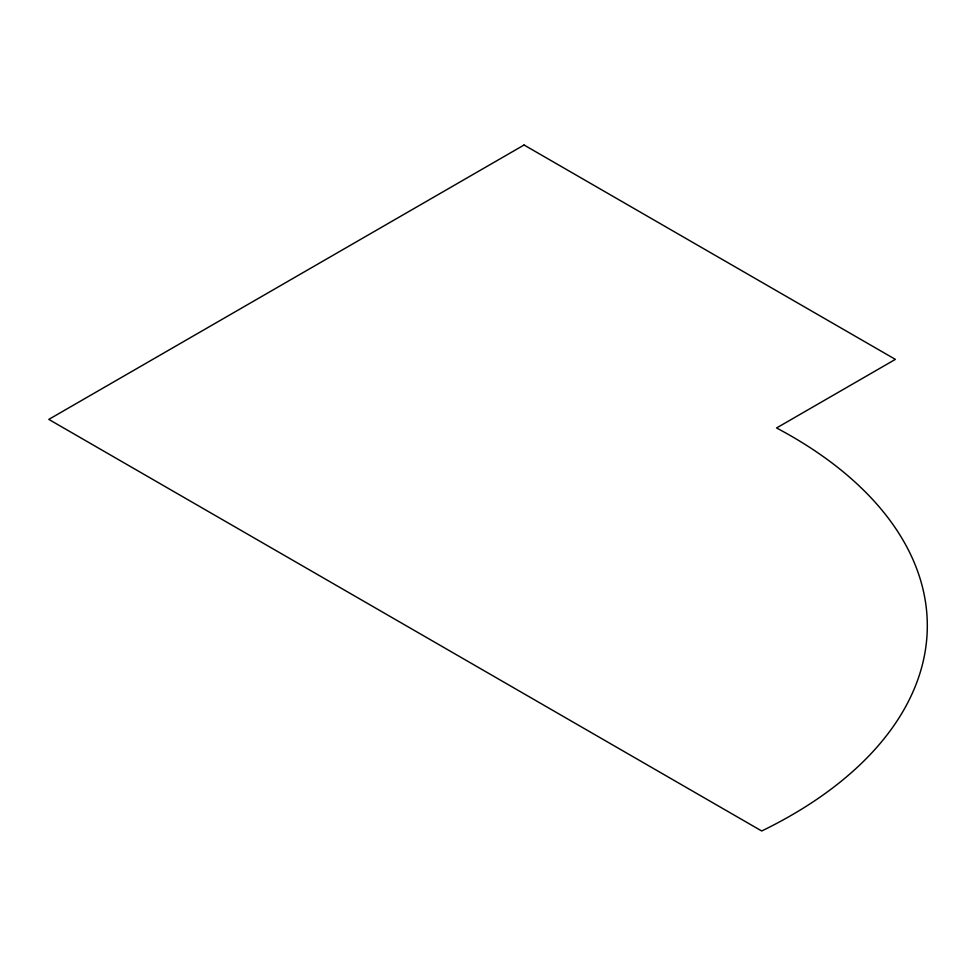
<?xml version="1.0" encoding="UTF-8"?>
<svg xmlns="http://www.w3.org/2000/svg" width="976" height="976" viewBox="0 0 976 976"><rect width="100%" height="100%" fill="white"/><g stroke="black" fill="none" stroke-linecap="round" stroke-linejoin="round"><path stroke-width="1.46" d="M524.063 145.009L48.8 419.399L761.707 830.991A464.466 268.156 0 0 0 776.554 427.976L895.37 359.375L524.063 145.009"/></g></svg>
